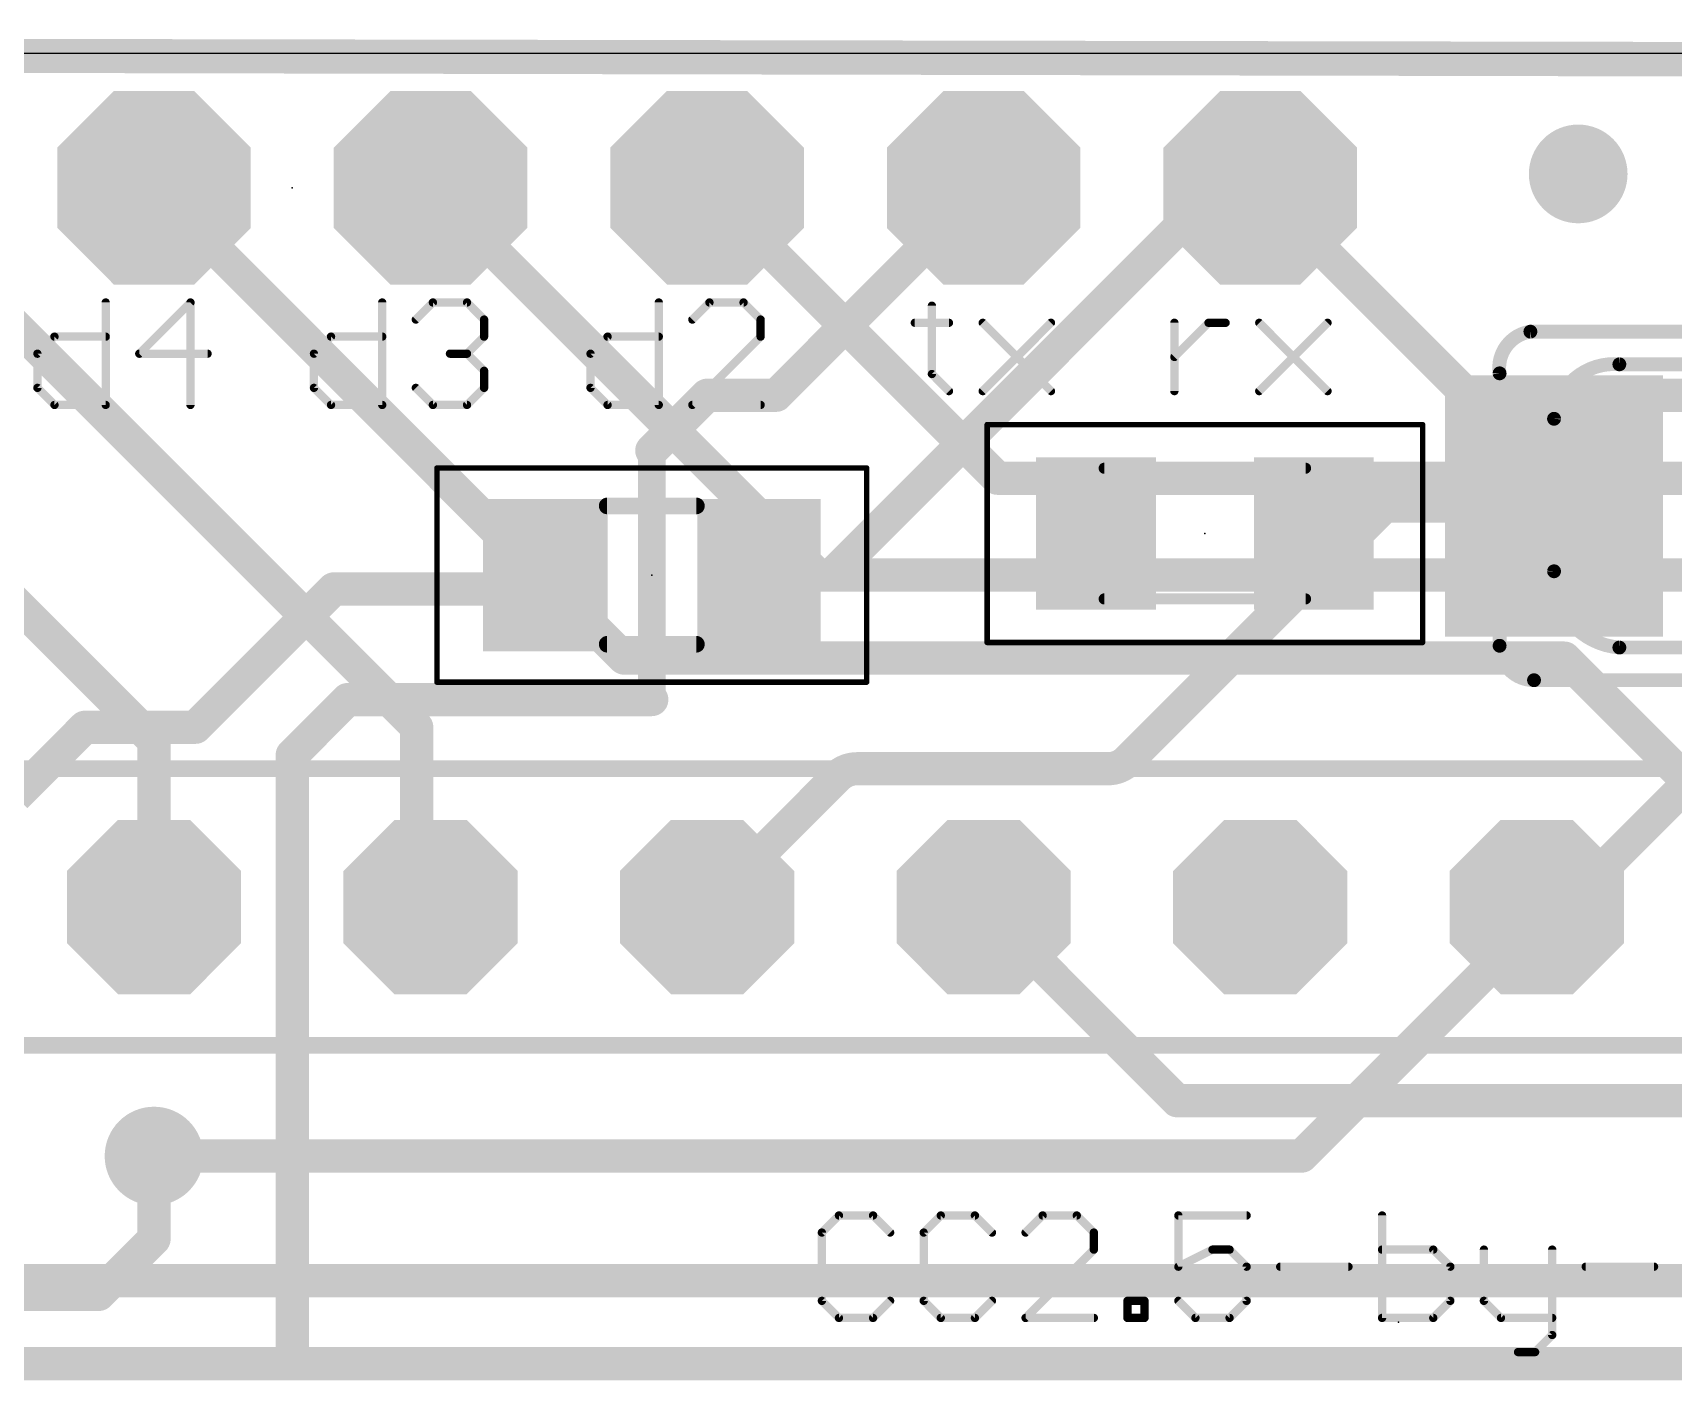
# Model space of a CAD drawing. Extents: x -0.4 to 69.7, y 0.1 to 20.6.
# Drawn here: x 30.64 to 45.7, y 8.23 to 20.6 of the extents above; entities that cross this region are included whole.
import ezdxf

# ---------------------------------------------------------------- set-up
doc = ezdxf.new("R2010")
doc.units = 0
for name, color, linetype in [('1', 12, 'CONTINUOUS'), ('16', 132, 'CONTINUOUS'), ('17', 110, 'CONTINUOUS'), ('18', 110, 'CONTINUOUS'), ('20', 53, 'CONTINUOUS'), ('21', 253, 'CONTINUOUS'), ('23', 53, 'CONTINUOUS'), ('39', 12, 'CONTINUOUS'), ('51', 253, 'CONTINUOUS')]:
    doc.layers.add(name, color=color, linetype=linetype)

# ---------------------------------------------------------------- blocks, each defined once
blk = doc.blocks.new('RECT')
blk.add_solid([(-0.5, -0.5), (0.5, -0.5), (-0.5, 0.5), (0.5, 0.5)])
blk = doc.blocks.new('OCTAGONP')
at = {"const_width": 0.5}
blk.add_lwpolyline([(-0.25, -0.1036), (-0.25, 0.1036), (-0.1036, 0.25), (0.1036, 0.25), (0.25, 0.1036), (0.25, -0.1036), (0.1036, -0.25), (-0.1036, -0.25), (-0.25, -0.1036), (-0.25, 0.1036)], dxfattribs=at)
blk = doc.blocks.new('ROUNDV')
at = {"const_width": 0.5}
blk.add_lwpolyline([(0, -0.25, 1), (0, 0.25, 1), (0, -0.25)], format="xyb", dxfattribs=at)

msp = doc.modelspace()

# ---------------------------------------------------------------- linework, layer by layer
at = {"layer": '1'}
for points, const_width in [([(60.833, 20.32), (0.127, 20.447)], 0.3048), ([(37.465, 17.272), (39.37, 19.177)], 0.3048), ([(37.973, 15.621), (41.529, 19.177)], 0.3048), ([(41.529, 19.177), (41.91, 19.177)], 0.3048), ([(36.322, 16.764), (36.83, 17.272)], 0.3048), ([(36.83, 17.272), (37.465, 17.272)], 0.3048), ([(36.322, 14.478), (36.322, 16.764)], 0.254), ([(42.545, 15.748), (43.053, 16.256)], 0.3048), ([(43.053, 16.256), (44.609, 16.256)], 0.3048), ([(42.418, 16.002), (42.402, 16.002)], 0.3048), ([(42.418, 15.875), (42.418, 16.002)], 0.3048), ([(35.306, 15.637), (35.306, 15.875)], 0.3048), ([(42.545, 15.748), (42.418, 15.875)], 0.3048), ([(40.6926, 13.9174), (42.5232, 15.748)], 0.3048), ([(42.5232, 15.748), (42.545, 15.748)], 0.3048), ([(35.322, 15.621), (35.306, 15.637)], 0.3048), ([(35.433, 15.51), (35.322, 15.621)], 0.3048), ([(37.322, 15.621), (37.973, 15.621)], 0.3048), ([(32.131, 14.224), (33.401, 15.494)], 0.3048), ([(33.401, 15.494), (35.433, 15.494)], 0.3048), ([(35.433, 15.494), (35.433, 15.51)], 0.3048), ([(33.02, 13.97), (33.528, 14.478)], 0.3048), ([(33.528, 14.478), (36.322, 14.478)], 0.3048), ([(44.704, 12.573), (46.736, 14.605)], 0.3048), ([(30.48, 13.589), (31.115, 14.224)], 0.3048), ([(31.115, 14.224), (32.131, 14.224)], 0.3048), ([(33.02, 8.382), (33.02, 13.97)], 0.3048), ([(36.83, 12.573), (38.0256, 13.7686)], 0.3048), ([(38.2052, 13.843), (40.513, 13.843)], 0.3048), ([(39.37, 12.573), (41.148, 10.795)], 0.3048), ([(44.45, 12.573), (44.704, 12.573)], 0.3048), ([(41.148, 10.795), (50.419, 10.795)], 0.3048), ([(31.75, 9.525), (31.75, 10.287)], 0.3048), ([(31.242, 9.017), (31.75, 9.525)], 0.3048), ([(27.813, 9.017), (31.242, 9.017)], 0.3048), ([(28.194, 8.382), (33.02, 8.382)], 0.3048), ([(33.02, 8.382), (54.61, 8.382)], 0.3048)]:
    msp.add_lwpolyline(points, dxfattribs=dict(at, const_width=const_width))
for points, const_width in [([(39.4239, 19.1231, 1), (39.3161, 19.2309)], 0.1524), ([(41.529, 19.2532, 1), (41.529, 19.1008)], 0.1524), ([(41.5829, 19.1231, 1), (41.4751, 19.2309)], 0.1524), ([(41.91, 19.1008, 1), (41.91, 19.2532)], 0.1524), ([(36.83, 17.3482, 1), (36.83, 17.1958)], 0.1524), ([(36.8839, 17.2181, 1), (36.7761, 17.3259)], 0.1524), ([(37.4111, 17.3259, 1), (37.5189, 17.2181)], 0.1524), ([(37.465, 17.1958, 1), (37.465, 17.3482)], 0.1524), ([(36.2681, 16.8179, 1), (36.3759, 16.7101)], 0.1524), ([(36.3855, 16.764, 1), (36.2585, 16.764)], 0.127), ([(43.053, 16.3322, 1), (43.053, 16.1798)], 0.1524), ([(43.1069, 16.2021, 1), (42.9991, 16.3099)], 0.1524), ([(44.609, 16.1798, 1), (44.609, 16.3322)], 0.1524), ([(42.402, 16.0782, 1), (42.402, 15.9258)], 0.1524), ([(42.4942, 16.002, 1), (42.3418, 16.002)], 0.1524), ([(42.418, 15.9258, 1), (42.418, 16.0782)], 0.1524), ([(35.3822, 15.875, 1), (35.2298, 15.875)], 0.1524), ([(42.4719, 15.9289, 1), (42.3641, 15.8211)], 0.1524), ([(42.5177, 15.8863, 0.1984), (42.545, 15.748)], 0.3048), ([(42.5924, 15.8714, 1), (42.443, 15.9012)], 0.1524), ([(42.3418, 15.875, 1), (42.4942, 15.875)], 0.1524), ([(42.5232, 15.8242, 1), (42.5232, 15.6718)], 0.1524), ([(42.4911, 15.8019, 1), (42.5989, 15.6941)], 0.1524), ([(42.5771, 15.6941, 1), (42.4693, 15.8019)], 0.1524), ([(42.4815, 15.7058, 1), (42.6085, 15.7902)], 0.1524), ([(42.4911, 15.6941, 1), (42.5989, 15.8019)], 0.1524), ([(42.545, 15.6718, 1), (42.545, 15.8242)], 0.1524), ([(35.3599, 15.6909, 1), (35.2521, 15.5831)], 0.1524), ([(35.2298, 15.637, 1), (35.3822, 15.637)], 0.1524), ([(35.3759, 15.6749, 1), (35.2681, 15.5671)], 0.1524), ([(35.2681, 15.5671, 1), (35.3759, 15.6749)], 0.1524), ([(37.322, 15.6972, 1), (37.322, 15.5448)], 0.1524), ([(37.9191, 15.6749, 1), (38.0269, 15.5671)], 0.1524), ([(37.973, 15.5448, 1), (37.973, 15.6972)], 0.1524), ([(33.401, 15.5702, 1), (33.401, 15.4178)], 0.1524), ([(33.4549, 15.4401, 1), (33.3471, 15.5479)], 0.1524), ([(35.5092, 15.51, 1), (35.3568, 15.51)], 0.1524), ([(35.3568, 15.494, 1), (35.5092, 15.494)], 0.1524), ([(35.3791, 15.4561, 1), (35.4869, 15.5639)], 0.1524), ([(35.433, 15.4178, 1), (35.433, 15.5702)], 0.1524), ([(33.528, 14.5542, 1), (33.528, 14.4018)], 0.1524), ([(33.5819, 14.4241, 1), (33.4741, 14.5319)], 0.1524), ([(36.322, 14.4018, 1), (36.322, 14.5542)], 0.1524), ([(36.2585, 14.478, 1), (36.3855, 14.478)], 0.127), ([(31.115, 14.3002, 1), (31.115, 14.1478)], 0.1524), ([(31.1689, 14.1701, 1), (31.0611, 14.2779)], 0.1524), ([(32.0771, 14.2779, 1), (32.1849, 14.1701)], 0.1524), ([(32.131, 14.1478, 1), (32.131, 14.3002)], 0.1524), ([(33.0962, 13.97, 1), (32.9438, 13.97)], 0.1524), ([(32.9661, 14.0239, 1), (33.0739, 13.9161)], 0.1524), ([(40.513, 13.843, 0.1989), (40.6926, 13.9174)], 0.3048), ([(40.6387, 13.9713, 1), (40.7465, 13.8635)], 0.1524), ([(40.7465, 13.8635, 1), (40.6387, 13.9713)], 0.1524), ([(38.2052, 13.843, 0.1989), (38.0256, 13.7686)], 0.3048), ([(37.9717, 13.8225, 1), (38.0795, 13.7147)], 0.1524), ([(38.0795, 13.7147, 1), (37.9717, 13.8225)], 0.1524), ([(38.2052, 13.9192, 1), (38.2052, 13.7668)], 0.1524), ([(38.2052, 13.7668, 1), (38.2052, 13.9192)], 0.1524), ([(40.513, 13.9192, 1), (40.513, 13.7668)], 0.1524), ([(40.513, 13.7668, 1), (40.513, 13.9192)], 0.1524), ([(36.7761, 12.6269, 1), (36.8839, 12.5191)], 0.1524), ([(39.4239, 12.6269, 1), (39.3161, 12.5191)], 0.1524), ([(44.45, 12.6492, 1), (44.45, 12.4968)], 0.1524), ([(44.6501, 12.6269, 1), (44.7579, 12.5191)], 0.1524), ([(44.704, 12.4968, 1), (44.704, 12.6492)], 0.1524), ([(41.148, 10.8712, 1), (41.148, 10.7188)], 0.1524), ([(41.0941, 10.7411, 1), (41.2019, 10.8489)], 0.1524), ([(31.8262, 10.287, 1), (31.6738, 10.287)], 0.1524), ([(31.8039, 9.4711, 1), (31.6961, 9.5789)], 0.1524), ([(31.6738, 9.525, 1), (31.8262, 9.525)], 0.1524), ([(31.1881, 9.0709, 1), (31.2959, 8.9631)], 0.1524), ([(31.242, 8.9408, 1), (31.242, 9.0932)], 0.1524), ([(33.02, 8.4582, 1), (33.02, 8.3058)], 0.1524), ([(32.9438, 8.382, 1), (33.0962, 8.382)], 0.1524), ([(33.02, 8.3058, 1), (33.02, 8.4582)], 0.1524)]:
    msp.add_lwpolyline(points, format="xyb", dxfattribs=dict(at, const_width=const_width))
at = {"layer": '16', "const_width": 0.3048}
for points in [[(0, 20.447), (69.596, 20.32)], [(31.75, 14.097), (26.67, 19.177)], [(34.163, 14.224), (29.21, 19.177)], [(31.75, 19.177), (36.068, 14.859)], [(34.29, 19.177), (37.846, 15.621)], [(36.83, 19.177), (39.497, 16.51)], [(41.91, 19.177), (43.815, 17.272)], [(43.815, 17.272), (50.292, 17.272)], [(39.497, 16.51), (48.641, 16.51)], [(37.846, 15.621), (46.101, 15.621)], [(36.068, 14.859), (44.704, 14.859)], [(44.704, 14.859), (46.99, 12.573)], [(34.163, 12.7), (34.163, 14.224)], [(31.75, 12.573), (31.75, 14.097)], [(34.29, 12.573), (34.163, 12.7)], [(44.45, 12.446), (44.45, 12.573)], [(42.291, 10.287), (44.45, 12.446)], [(31.75, 10.287), (42.291, 10.287)], [(27.051, 9.144), (56.261, 9.144)], [(26.162, 8.382), (56.896, 8.382)]]:
    msp.add_lwpolyline(points, dxfattribs=at)
at = {"layer": '16', "const_width": 0.1524}
for points in [[(31.8039, 19.2309, 1), (31.6961, 19.1231)], [(34.3439, 19.2309, 1), (34.2361, 19.1231)], [(36.8839, 19.2309, 1), (36.7761, 19.1231)], [(41.9639, 19.2309, 1), (41.8561, 19.1231)], [(43.815, 17.3482, 1), (43.815, 17.1958)], [(43.7611, 17.2181, 1), (43.8689, 17.3259)], [(39.497, 16.5862, 1), (39.497, 16.4338)], [(39.4431, 16.4561, 1), (39.5509, 16.5639)], [(37.846, 15.6972, 1), (37.846, 15.5448)], [(37.7921, 15.5671, 1), (37.8999, 15.6749)], [(36.068, 14.9352, 1), (36.068, 14.7828)], [(36.0141, 14.8051, 1), (36.1219, 14.9129)], [(44.7579, 14.9129, 1), (44.6501, 14.8051)], [(44.704, 14.7828, 1), (44.704, 14.9352)], [(34.2392, 14.224, 1), (34.0868, 14.224)], [(34.1091, 14.1701, 1), (34.2169, 14.2779)], [(31.8262, 14.097, 1), (31.6738, 14.097)], [(31.6961, 14.0431, 1), (31.8039, 14.1509)], [(34.2169, 12.7539, 1), (34.1091, 12.6461)], [(34.0868, 12.7, 1), (34.2392, 12.7)], [(34.2361, 12.5191, 1), (34.3439, 12.6269)], [(44.5262, 12.573, 1), (44.3738, 12.573)], [(31.6738, 12.573, 1), (31.8262, 12.573)], [(44.3738, 12.446, 1), (44.5262, 12.446)], [(44.5039, 12.3921, 1), (44.3961, 12.4999)], [(31.75, 10.3632, 1), (31.75, 10.2108)], [(42.2371, 10.3409, 1), (42.3449, 10.2331)], [(42.291, 10.2108, 1), (42.291, 10.3632)]]:
    msp.add_lwpolyline(points, format="xyb", dxfattribs=at)
at = {"layer": '20'}
msp.add_line((69.581, 20.409), (0.132, 20.409), dxfattribs=at)
at = {"layer": '21'}
for points, const_width in [([(31.3061, 18.1237), (31.3061, 17.1831)], 0.0762), ([(32.0849, 18.1237), (31.6146, 17.6534)], 0.0762), ([(32.0849, 17.1831), (32.0849, 18.1237)], 0.0762), ([(33.8461, 18.1237), (33.8461, 17.1831)], 0.0762), ([(34.1546, 17.9669), (34.3113, 18.1237)], 0.0762), ([(34.3113, 18.1237), (34.6249, 18.1237)], 0.0762), ([(34.6249, 18.1237), (34.7816, 17.9669)], 0.0762), ([(36.3861, 18.1237), (36.3861, 17.1831)], 0.0762), ([(36.8513, 18.1237), (36.6946, 17.9669)], 0.0762), ([(37.1649, 18.1237), (36.8513, 18.1237)], 0.0762), ([(37.3217, 17.9669), (37.1649, 18.1237)], 0.0762), ([(38.8947, 18.0939), (38.8947, 17.4669)], 0.0762), ([(34.7816, 17.9669), (34.7816, 17.8102)], 0.0762), ([(37.3217, 17.8102), (37.3217, 17.9669)], 0.0762), ([(38.7379, 17.9372), (39.0514, 17.9372)], 0.0762), ([(39.3616, 17.9372), (39.9886, 17.3101)], 0.0762), ([(39.3616, 17.3101), (39.9886, 17.9372)], 0.0762), ([(41.122, 17.3101), (41.122, 17.9372)], 0.0762), ([(41.122, 17.6236), (41.4355, 17.9372)], 0.0762), ([(41.4355, 17.9372), (41.5923, 17.9372)], 0.0762), ([(41.9016, 17.9372), (42.5286, 17.3101)], 0.0762), ([(41.9016, 17.3101), (42.5286, 17.9372)], 0.0762), ([(30.6791, 17.6534), (30.8358, 17.8102)], 0.0762), ([(30.8358, 17.8102), (31.3061, 17.8102)], 0.0762), ([(33.2191, 17.6534), (33.3758, 17.8102)], 0.0762), ([(33.3758, 17.8102), (33.8461, 17.8102)], 0.0762), ([(34.7816, 17.8102), (34.6249, 17.6534)], 0.0762), ([(35.7591, 17.6534), (35.9158, 17.8102)], 0.0762), ([(35.9158, 17.8102), (36.3861, 17.8102)], 0.0762), ([(36.6946, 17.1831), (37.3217, 17.8102)], 0.0762), ([(44.3918, 17.856), (48.8262, 17.856)], 0.127), ([(30.6791, 17.3399), (30.6791, 17.6534)], 0.0762), ([(31.6146, 17.6534), (32.2416, 17.6534)], 0.0762), ([(33.2191, 17.3399), (33.2191, 17.6534)], 0.0762), ([(34.6249, 17.6534), (34.4681, 17.6534)], 0.0762), ([(34.6249, 17.6534), (34.7816, 17.4966)], 0.0762), ([(35.7591, 17.3399), (35.7591, 17.6534)], 0.0762), ([(34.7816, 17.4966), (34.7816, 17.3399)], 0.0762), ([(38.8947, 17.4669), (39.0514, 17.3101)], 0.0762), ([(44.109, 14.9722), (44.109, 17.4732)], 0.127), ([(45.209, 17.556), (47.909, 17.556)], 0.127), ([(30.8358, 17.1831), (30.6791, 17.3399)], 0.0762), ([(33.3758, 17.1831), (33.2191, 17.3399)], 0.0762), ([(34.3113, 17.1831), (34.1546, 17.3399)], 0.0762), ([(34.7816, 17.3399), (34.6249, 17.1831)], 0.0762), ([(35.9158, 17.1831), (35.7591, 17.3399)], 0.0762), ([(31.3061, 17.1831), (30.8358, 17.1831)], 0.0762), ([(33.8461, 17.1831), (33.3758, 17.1831)], 0.0762), ([(34.6249, 17.1831), (34.3113, 17.1831)], 0.0762), ([(36.3861, 17.1831), (35.9158, 17.1831)], 0.0762), ([(37.3217, 17.1831), (36.6946, 17.1831)], 0.0762), ([(44.609, 15.656), (44.609, 17.056)], 0.127), ([(48.009, 14.956), (45.209, 14.956)], 0.127), ([(48.8854, 14.656), (44.4252, 14.656)], 0.127), ([(60.96, 13.843), (25.4, 13.843)], 0.1524), ([(60.96, 11.303), (25.4, 11.303)], 0.1524), ([(38.0409, 9.7417), (37.8841, 9.5849)], 0.0762), ([(38.3544, 9.7417), (38.0409, 9.7417)], 0.0762), ([(38.5112, 9.5849), (38.3544, 9.7417)], 0.0762), ([(38.9764, 9.7417), (38.8196, 9.5849)], 0.0762), ([(39.2899, 9.7417), (38.9764, 9.7417)], 0.0762), ([(39.4467, 9.5849), (39.2899, 9.7417)], 0.0762), ([(39.9119, 9.7417), (39.7551, 9.5849)], 0.0762), ([(40.2254, 9.7417), (39.9119, 9.7417)], 0.0762), ([(40.3822, 9.5849), (40.2254, 9.7417)], 0.0762), ([(41.7855, 9.7417), (41.1584, 9.7417)], 0.0762), ([(41.1584, 9.7417), (41.1584, 9.2714)], 0.0762), ([(43.0295, 9.7417), (43.0295, 8.8011)], 0.0762), ([(37.8841, 9.5849), (37.8841, 8.9579)], 0.0762), ([(38.8196, 9.5849), (38.8196, 8.9579)], 0.0762), ([(40.3822, 9.4282), (40.3822, 9.5849)], 0.0762), ([(39.7551, 8.8011), (40.3822, 9.4282)], 0.0762), ([(41.1584, 9.2714), (41.4719, 9.4282)], 0.0762), ([(41.4719, 9.4282), (41.6287, 9.4282)], 0.0762), ([(41.6287, 9.4282), (41.7855, 9.2714)], 0.0762), ([(43.4998, 9.4282), (43.0295, 9.4282)], 0.0762), ([(43.6565, 9.2714), (43.4998, 9.4282)], 0.0762), ([(43.965, 9.4282), (43.965, 8.9579)], 0.0762), ([(44.592, 9.4282), (44.592, 8.6443)], 0.0762), ([(41.7855, 9.2714), (41.7855, 8.9579)], 0.0762), ([(42.0939, 9.2714), (42.721, 9.2714)], 0.0762), ([(43.6565, 8.9579), (43.6565, 9.2714)], 0.0762), ([(44.9005, 9.2714), (45.5276, 9.2714)], 0.0762), ([(37.8841, 8.9579), (38.0409, 8.8011)], 0.0762), ([(38.3544, 8.8011), (38.5112, 8.9579)], 0.0762), ([(38.8196, 8.9579), (38.9764, 8.8011)], 0.0762), ([(39.2899, 8.8011), (39.4467, 8.9579)], 0.0762), ([(40.6907, 8.8011), (40.6907, 8.9579)], 0.0762), ([(40.6907, 8.9579), (40.8474, 8.9579)], 0.0762), ([(40.8474, 8.9579), (40.8474, 8.8011)], 0.0762), ([(41.3152, 8.8011), (41.1584, 8.9579)], 0.0762), ([(41.7855, 8.9579), (41.6287, 8.8011)], 0.0762), ([(43.4998, 8.8011), (43.6565, 8.9579)], 0.0762), ([(43.965, 8.9579), (44.1217, 8.8011)], 0.0762), ([(38.0409, 8.8011), (38.3544, 8.8011)], 0.0762), ([(38.9764, 8.8011), (39.2899, 8.8011)], 0.0762), ([(40.3822, 8.8011), (39.7551, 8.8011)], 0.0762), ([(40.8474, 8.8011), (40.6907, 8.8011)], 0.0762), ([(41.6287, 8.8011), (41.3152, 8.8011)], 0.0762), ([(43.0295, 8.8011), (43.4998, 8.8011)], 0.0762), ([(44.1217, 8.8011), (44.592, 8.8011)], 0.0762), ([(44.592, 8.6443), (44.4353, 8.4876)], 0.0762), ([(44.4353, 8.4876), (44.2785, 8.4876)], 0.0762)]:
    msp.add_lwpolyline(points, dxfattribs=dict(at, const_width=const_width))
for points, const_width in [([(31.3252, 18.1237, 1), (31.2871, 18.1237)], 0.0381), ([(32.1039, 18.1237, 1), (32.0658, 18.1237)], 0.0381), ([(32.0984, 18.1102, 1), (32.0714, 18.1372)], 0.0381), ([(33.8652, 18.1237, 1), (33.8271, 18.1237)], 0.0381), ([(34.3113, 18.1428, 1), (34.3113, 18.1047)], 0.0381), ([(34.3248, 18.1102, 1), (34.2979, 18.1372)], 0.0381), ([(34.6384, 18.1372, 1), (34.6114, 18.1102)], 0.0381), ([(34.6249, 18.1047, 1), (34.6249, 18.1428)], 0.0381), ([(36.4052, 18.1237, 1), (36.3671, 18.1237)], 0.0381), ([(36.8513, 18.1428, 1), (36.8513, 18.1047)], 0.0381), ([(36.8648, 18.1102, 1), (36.8379, 18.1372)], 0.0381), ([(37.1784, 18.1372, 1), (37.1514, 18.1102)], 0.0381), ([(37.1649, 18.1047, 1), (37.1649, 18.1428)], 0.0381), ([(38.9137, 18.0939, 1), (38.8756, 18.0939)], 0.0381), ([(34.1411, 17.9804, 1), (34.1681, 17.9535)], 0.0381), ([(34.8007, 17.9669, 1), (34.7626, 17.9669)], 0.0381), ([(34.7682, 17.9535, 1), (34.7951, 17.9804)], 0.0381), ([(36.6811, 17.9804, 1), (36.7081, 17.9535)], 0.0381), ([(37.3407, 17.9669, 1), (37.3026, 17.9669)], 0.0381), ([(37.3082, 17.9535, 1), (37.3351, 17.9804)], 0.0381), ([(38.7379, 17.9562, 1), (38.7379, 17.9181)], 0.0381), ([(39.0514, 17.9181, 1), (39.0514, 17.9562)], 0.0381), ([(39.3751, 17.9506, 1), (39.3481, 17.9237)], 0.0381), ([(40.0021, 17.9237, 1), (39.9752, 17.9506)], 0.0381), ([(41.141, 17.9372, 1), (41.1029, 17.9372)], 0.0381), ([(41.4355, 17.9562, 1), (41.4355, 17.9181)], 0.0381), ([(41.449, 17.9237, 1), (41.422, 17.9506)], 0.0381), ([(41.5923, 17.9181, 1), (41.5923, 17.9562)], 0.0381), ([(41.915, 17.9506, 1), (41.8881, 17.9237)], 0.0381), ([(42.5421, 17.9237, 1), (42.5152, 17.9506)], 0.0381), ([(30.8358, 17.8292, 1), (30.8358, 17.7911)], 0.0381), ([(30.8493, 17.7967, 1), (30.8224, 17.8236)], 0.0381), ([(31.3061, 17.7911, 1), (31.3061, 17.8292)], 0.0381), ([(33.3758, 17.8292, 1), (33.3758, 17.7911)], 0.0381), ([(33.3893, 17.7967, 1), (33.3624, 17.8236)], 0.0381), ([(33.8461, 17.7911, 1), (33.8461, 17.8292)], 0.0381), ([(34.7626, 17.8102, 1), (34.8007, 17.8102)], 0.0381), ([(34.7951, 17.7967, 1), (34.7682, 17.8236)], 0.0381), ([(35.9158, 17.8292, 1), (35.9158, 17.7911)], 0.0381), ([(35.9293, 17.7967, 1), (35.9024, 17.8236)], 0.0381), ([(36.3861, 17.7911, 1), (36.3861, 17.8292)], 0.0381), ([(37.3026, 17.8102, 1), (37.3407, 17.8102)], 0.0381), ([(37.3351, 17.7967, 1), (37.3082, 17.8236)], 0.0381), ([(44.3918, 17.856, 0.4142), (44.109, 17.4732)], 0.127), ([(44.3918, 17.8878, 1), (44.3918, 17.8243)], 0.0635), ([(44.3965, 17.8246, 1), (44.3871, 17.8874)], 0.0635), ([(30.6656, 17.6669, 1), (30.6925, 17.6399)], 0.0381), ([(30.6981, 17.6534, 1), (30.66, 17.6534)], 0.0381), ([(31.6146, 17.6725, 1), (31.6146, 17.6344)], 0.0381), ([(31.6011, 17.6669, 1), (31.6281, 17.6399)], 0.0381), ([(32.2416, 17.6344, 1), (32.2416, 17.6725)], 0.0381), ([(33.2056, 17.6669, 1), (33.2325, 17.6399)], 0.0381), ([(33.2381, 17.6534, 1), (33.2, 17.6534)], 0.0381), ([(34.4681, 17.6725, 1), (34.4681, 17.6344)], 0.0381), ([(34.6384, 17.6669, 1), (34.6114, 17.6399)], 0.0381), ([(34.6114, 17.6669, 1), (34.6384, 17.6399)], 0.0381), ([(34.6249, 17.6344, 1), (34.6249, 17.6725)], 0.0381), ([(35.7456, 17.6669, 1), (35.7725, 17.6399)], 0.0381), ([(35.7781, 17.6534, 1), (35.74, 17.6534)], 0.0381), ([(41.1085, 17.6371, 1), (41.1355, 17.6102)], 0.0381), ([(34.8007, 17.4966, 1), (34.7626, 17.4966)], 0.0381), ([(34.7682, 17.4832, 1), (34.7951, 17.5101)], 0.0381), ([(38.8756, 17.4669, 1), (38.9137, 17.4669)], 0.0381), ([(38.9081, 17.4803, 1), (38.8812, 17.4534)], 0.0381), ([(44.1408, 17.4732, 1), (44.0772, 17.4732)], 0.0635), ([(44.0776, 17.4685, 1), (44.1404, 17.4779)], 0.0635), ([(45.209, 17.556, 0.4142), (44.609, 17.056)], 0.127), ([(45.209, 17.5877, 1), (45.209, 17.5243)], 0.0635), ([(45.2061, 17.5244, 1), (45.2119, 17.5876)], 0.0635), ([(30.6925, 17.3533, 1), (30.6656, 17.3264)], 0.0381), ([(30.66, 17.3399, 1), (30.6981, 17.3399)], 0.0381), ([(33.2325, 17.3533, 1), (33.2056, 17.3264)], 0.0381), ([(33.2, 17.3399, 1), (33.2381, 17.3399)], 0.0381), ([(34.1681, 17.3533, 1), (34.1411, 17.3264)], 0.0381), ([(34.7626, 17.3399, 1), (34.8007, 17.3399)], 0.0381), ([(34.7951, 17.3264, 1), (34.7682, 17.3533)], 0.0381), ([(35.7725, 17.3533, 1), (35.7456, 17.3264)], 0.0381), ([(35.74, 17.3399, 1), (35.7781, 17.3399)], 0.0381), ([(39.038, 17.2966, 1), (39.0649, 17.3236)], 0.0381), ([(39.3481, 17.3236, 1), (39.3751, 17.2966)], 0.0381), ([(39.9752, 17.2966, 1), (40.0021, 17.3236)], 0.0381), ([(41.1029, 17.3101, 1), (41.141, 17.3101)], 0.0381), ([(41.8881, 17.3236, 1), (41.915, 17.2966)], 0.0381), ([(42.5152, 17.2966, 1), (42.5421, 17.3236)], 0.0381), ([(30.8358, 17.2021, 1), (30.8358, 17.164)], 0.0381), ([(30.8224, 17.1696, 1), (30.8493, 17.1966)], 0.0381), ([(31.2871, 17.1831, 1), (31.3252, 17.1831)], 0.0381), ([(31.3061, 17.164, 1), (31.3061, 17.2021)], 0.0381), ([(32.0658, 17.1831, 1), (32.1039, 17.1831)], 0.0381), ([(33.3758, 17.2021, 1), (33.3758, 17.164)], 0.0381), ([(33.3624, 17.1696, 1), (33.3893, 17.1966)], 0.0381), ([(33.8271, 17.1831, 1), (33.8652, 17.1831)], 0.0381), ([(33.8461, 17.164, 1), (33.8461, 17.2021)], 0.0381), ([(34.3113, 17.2021, 1), (34.3113, 17.164)], 0.0381), ([(34.2979, 17.1696, 1), (34.3248, 17.1966)], 0.0381), ([(34.6114, 17.1966, 1), (34.6384, 17.1696)], 0.0381), ([(34.6249, 17.164, 1), (34.6249, 17.2021)], 0.0381), ([(35.9158, 17.2021, 1), (35.9158, 17.164)], 0.0381), ([(35.9024, 17.1696, 1), (35.9293, 17.1966)], 0.0381), ([(36.3671, 17.1831, 1), (36.4052, 17.1831)], 0.0381), ([(36.3861, 17.164, 1), (36.3861, 17.2021)], 0.0381), ([(36.6946, 17.2021, 1), (36.6946, 17.164)], 0.0381), ([(36.6811, 17.1966, 1), (36.7081, 17.1696)], 0.0381), ([(37.3217, 17.164, 1), (37.3217, 17.2021)], 0.0381), ([(44.6408, 17.056, 1), (44.5772, 17.056)], 0.0635), ([(44.5774, 17.0589, 1), (44.6406, 17.0531)], 0.0635), ([(44.609, 15.656, 0.414), (45.209, 14.956)], 0.127), ([(44.5772, 15.656, 1), (44.6408, 15.656)], 0.0635), ([(44.6407, 15.6536, 1), (44.5773, 15.6584)], 0.0635), ([(44.1408, 14.9722, 1), (44.0772, 14.9722)], 0.0635), ([(44.0772, 14.9722, 1), (44.1408, 14.9722)], 0.0635), ([(44.109, 14.9722, 0.4142), (44.4252, 14.656)], 0.127), ([(45.209, 14.9878, 1), (45.209, 14.9243)], 0.0635), ([(45.2066, 14.9243, 1), (45.2114, 14.9877)], 0.0635), ([(44.4252, 14.6878, 1), (44.4252, 14.6242)], 0.0635), ([(44.4252, 14.6242, 1), (44.4252, 14.6878)], 0.0635), ([(38.0409, 9.7608, 1), (38.0409, 9.7227)], 0.0381), ([(38.0543, 9.7282, 1), (38.0274, 9.7552)], 0.0381), ([(38.3679, 9.7552, 1), (38.3409, 9.7282)], 0.0381), ([(38.3544, 9.7227, 1), (38.3544, 9.7608)], 0.0381), ([(38.9764, 9.7608, 1), (38.9764, 9.7227)], 0.0381), ([(38.9899, 9.7282, 1), (38.9629, 9.7552)], 0.0381), ([(39.3034, 9.7552, 1), (39.2764, 9.7282)], 0.0381), ([(39.2899, 9.7227, 1), (39.2899, 9.7608)], 0.0381), ([(39.9119, 9.7608, 1), (39.9119, 9.7227)], 0.0381), ([(39.9254, 9.7282, 1), (39.8984, 9.7552)], 0.0381), ([(40.2389, 9.7552, 1), (40.212, 9.7282)], 0.0381), ([(40.2254, 9.7227, 1), (40.2254, 9.7608)], 0.0381), ([(41.1584, 9.7608, 1), (41.1584, 9.7227)], 0.0381), ([(41.1775, 9.7417, 1), (41.1394, 9.7417)], 0.0381), ([(41.7855, 9.7227, 1), (41.7855, 9.7608)], 0.0381), ([(43.0485, 9.7417, 1), (43.0104, 9.7417)], 0.0381), ([(37.9032, 9.5849, 1), (37.8651, 9.5849)], 0.0381), ([(37.8706, 9.5984, 1), (37.8976, 9.5715)], 0.0381), ([(38.4977, 9.5715, 1), (38.5246, 9.5984)], 0.0381), ([(38.8061, 9.5984, 1), (38.8331, 9.5715)], 0.0381), ([(38.8387, 9.5849, 1), (38.8006, 9.5849)], 0.0381), ([(39.4332, 9.5715, 1), (39.4602, 9.5984)], 0.0381), ([(39.7417, 9.5984, 1), (39.7686, 9.5715)], 0.0381), ([(40.4013, 9.5849, 1), (40.3632, 9.5849)], 0.0381), ([(40.3687, 9.5715, 1), (40.3957, 9.5984)], 0.0381), ([(40.3632, 9.4282, 1), (40.4013, 9.4282)], 0.0381), ([(40.3957, 9.4147, 1), (40.3687, 9.4416)], 0.0381), ([(41.4719, 9.4472, 1), (41.4719, 9.4091)], 0.0381), ([(41.4805, 9.4111, 1), (41.4634, 9.4452)], 0.0381), ([(41.6422, 9.4416, 1), (41.6152, 9.4147)], 0.0381), ([(41.6287, 9.4091, 1), (41.6287, 9.4472)], 0.0381), ([(43.0295, 9.4472, 1), (43.0295, 9.4091)], 0.0381), ([(43.5132, 9.4416, 1), (43.4863, 9.4147)], 0.0381), ([(43.4998, 9.4091, 1), (43.4998, 9.4472)], 0.0381), ([(43.984, 9.4282, 1), (43.9459, 9.4282)], 0.0381), ([(44.6111, 9.4282, 1), (44.573, 9.4282)], 0.0381), ([(41.1499, 9.2884, 1), (41.1669, 9.2544)], 0.0381), ([(41.1394, 9.2714, 1), (41.1775, 9.2714)], 0.0381), ([(41.8045, 9.2714, 1), (41.7664, 9.2714)], 0.0381), ([(41.772, 9.2579, 1), (41.799, 9.2849)], 0.0381), ([(42.0939, 9.2904, 1), (42.0939, 9.2523)], 0.0381), ([(42.721, 9.2523, 1), (42.721, 9.2904)], 0.0381), ([(43.6756, 9.2714, 1), (43.6375, 9.2714)], 0.0381), ([(43.6431, 9.2579, 1), (43.67, 9.2849)], 0.0381), ([(44.9005, 9.2904, 1), (44.9005, 9.2523)], 0.0381), ([(45.5276, 9.2523, 1), (45.5276, 9.2904)], 0.0381), ([(37.8976, 8.9713, 1), (37.8706, 8.9444)], 0.0381), ([(37.8651, 8.9579, 1), (37.9032, 8.9579)], 0.0381), ([(38.5246, 8.9444, 1), (38.4977, 8.9713)], 0.0381), ([(38.8331, 8.9713, 1), (38.8061, 8.9444)], 0.0381), ([(38.8006, 8.9579, 1), (38.8387, 8.9579)], 0.0381), ([(39.4602, 8.9444, 1), (39.4332, 8.9713)], 0.0381), ([(40.7097, 8.9579, 1), (40.6716, 8.9579)], 0.0381), ([(40.6907, 8.9769, 1), (40.6907, 8.9388)], 0.0381), ([(40.8665, 8.9579, 1), (40.8284, 8.9579)], 0.0381), ([(40.8474, 8.9388, 1), (40.8474, 8.9769)], 0.0381), ([(41.1719, 8.9713, 1), (41.1449, 8.9444)], 0.0381), ([(41.7664, 8.9579, 1), (41.8045, 8.9579)], 0.0381), ([(41.799, 8.9444, 1), (41.772, 8.9713)], 0.0381), ([(43.6375, 8.9579, 1), (43.6756, 8.9579)], 0.0381), ([(43.67, 8.9444, 1), (43.6431, 8.9713)], 0.0381), ([(43.9784, 8.9713, 1), (43.9515, 8.9444)], 0.0381), ([(43.9459, 8.9579, 1), (43.984, 8.9579)], 0.0381), ([(38.0409, 8.8201, 1), (38.0409, 8.782)], 0.0381), ([(38.0274, 8.7876, 1), (38.0543, 8.8146)], 0.0381), ([(38.3409, 8.8146, 1), (38.3679, 8.7876)], 0.0381), ([(38.3544, 8.782, 1), (38.3544, 8.8201)], 0.0381), ([(38.9764, 8.8201, 1), (38.9764, 8.782)], 0.0381), ([(38.9629, 8.7876, 1), (38.9899, 8.8146)], 0.0381), ([(39.2764, 8.8146, 1), (39.3034, 8.7876)], 0.0381), ([(39.2899, 8.782, 1), (39.2899, 8.8201)], 0.0381), ([(39.7551, 8.8201, 1), (39.7551, 8.782)], 0.0381), ([(39.7417, 8.8146, 1), (39.7686, 8.7876)], 0.0381), ([(40.3822, 8.782, 1), (40.3822, 8.8201)], 0.0381), ([(40.6716, 8.8011, 1), (40.7097, 8.8011)], 0.0381), ([(40.6907, 8.8201, 1), (40.6907, 8.782)], 0.0381), ([(40.8284, 8.8011, 1), (40.8665, 8.8011)], 0.0381), ([(40.8474, 8.782, 1), (40.8474, 8.8201)], 0.0381), ([(41.3152, 8.8201, 1), (41.3152, 8.782)], 0.0381), ([(41.3017, 8.7876, 1), (41.3287, 8.8146)], 0.0381), ([(41.6152, 8.8146, 1), (41.6422, 8.7876)], 0.0381), ([(41.6287, 8.782, 1), (41.6287, 8.8201)], 0.0381), ([(43.0104, 8.8011, 1), (43.0485, 8.8011)], 0.0381), ([(43.0295, 8.8201, 1), (43.0295, 8.782)], 0.0381), ([(43.4863, 8.8146, 1), (43.5132, 8.7876)], 0.0381), ([(43.4998, 8.782, 1), (43.4998, 8.8201)], 0.0381), ([(44.1217, 8.8201, 1), (44.1217, 8.782)], 0.0381), ([(44.1083, 8.7876, 1), (44.1352, 8.8146)], 0.0381), ([(44.592, 8.782, 1), (44.592, 8.8201)], 0.0381), ([(44.573, 8.6443, 1), (44.6111, 8.6443)], 0.0381), ([(44.6055, 8.6309, 1), (44.5786, 8.6578)], 0.0381), ([(44.2785, 8.5066, 1), (44.2785, 8.4685)], 0.0381), ([(44.4218, 8.501, 1), (44.4487, 8.4741)], 0.0381), ([(44.4353, 8.4685, 1), (44.4353, 8.5066)], 0.0381)]:
    msp.add_lwpolyline(points, format="xyb", dxfattribs=dict(at, const_width=const_width))
at = {"layer": '23'}
for p in [(33.02, 19.177), (41.402, 16.002), (36.322, 15.621), (43.18, 8.763)]:
    msp.add_point(p, dxfattribs=at)
at = {"layer": '39'}
for points, const_width in [([(39.402, 17.002), (43.402, 17.002)], 0.05), ([(39.402, 15.002), (39.402, 17.002)], 0.05), ([(43.402, 17.002), (43.402, 15.002)], 0.05), ([(34.349, 14.638), (34.349, 16.604)], 0.0508), ([(34.349, 16.604), (38.295, 16.604)], 0.0508), ([(38.295, 16.604), (38.295, 14.638)], 0.0508), ([(43.402, 15.002), (39.402, 15.002)], 0.05), ([(38.295, 14.638), (34.349, 14.638)], 0.0508)]:
    msp.add_lwpolyline(points, dxfattribs=dict(at, const_width=const_width))
for points, const_width in [([(39.402, 17.0145, 1), (39.402, 16.9895)], 0.025), ([(39.4145, 17.002, 1), (39.3895, 17.002)], 0.025), ([(43.4145, 17.002, 1), (43.3895, 17.002)], 0.025), ([(43.402, 16.9895, 1), (43.402, 17.0145)], 0.025), ([(34.3617, 16.604, 1), (34.3363, 16.604)], 0.0254), ([(34.349, 16.6167, 1), (34.349, 16.5913)], 0.0254), ([(38.3077, 16.604, 1), (38.2823, 16.604)], 0.0254), ([(38.295, 16.5913, 1), (38.295, 16.6167)], 0.0254), ([(39.402, 15.0145, 1), (39.402, 14.9895)], 0.025), ([(39.3895, 15.002, 1), (39.4145, 15.002)], 0.025), ([(43.3895, 15.002, 1), (43.4145, 15.002)], 0.025), ([(43.402, 14.9895, 1), (43.402, 15.0145)], 0.025), ([(34.349, 14.6507, 1), (34.349, 14.6253)], 0.0254), ([(34.3363, 14.638, 1), (34.3617, 14.638)], 0.0254), ([(38.2823, 14.638, 1), (38.3077, 14.638)], 0.0254), ([(38.295, 14.6253, 1), (38.295, 14.6507)], 0.0254)]:
    msp.add_lwpolyline(points, format="xyb", dxfattribs=dict(at, const_width=const_width))
at = {"layer": '51'}
for points, const_width in [([(40.477, 16.602), (42.327, 16.602)], 0.1016), ([(36.732, 16.256), (35.912, 16.256)], 0.1524), ([(42.327, 15.402), (40.477, 15.402)], 0.1016), ([(36.732, 14.986), (35.912, 14.986)], 0.1524)]:
    msp.add_lwpolyline(points, dxfattribs=dict(at, const_width=const_width))
for points, const_width in [([(40.477, 16.6274, 1), (40.477, 16.5766)], 0.0508), ([(42.327, 16.5766, 1), (42.327, 16.6274)], 0.0508), ([(35.912, 16.2941, 1), (35.912, 16.2179)], 0.0762), ([(36.732, 16.2179, 1), (36.732, 16.2941)], 0.0762), ([(40.477, 15.4274, 1), (40.477, 15.3766)], 0.0508), ([(42.327, 15.3766, 1), (42.327, 15.4274)], 0.0508), ([(35.912, 15.0241, 1), (35.912, 14.9479)], 0.0762), ([(36.732, 14.9479, 1), (36.732, 15.0241)], 0.0762)]:
    msp.add_lwpolyline(points, format="xyb", dxfattribs=dict(at, const_width=const_width))

# ---------------------------------------------------------------- block references
at = {"layer": '1', "rotation": 180}
for p, xscale, yscale in [((44.609, 16.256), 2, 2.4), ((35.322, 15.621), 1.1, 1.4), ((37.322, 15.621), 1.1, 1.4)]:
    msp.add_blockref('RECT', p, dxfattribs=dict(at, xscale=xscale, yscale=yscale))
at = {"layer": '1', "xscale": 1.1, "yscale": 1.4}
for p in [(40.402, 16.002), (42.402, 16.002)]:
    msp.add_blockref('RECT', p, dxfattribs=at)
at = {"layer": '17'}
for p, xscale, yscale, rotation in [((31.75, 19.177), 1.778, 1.778, 270), ((31.75, 19.177), 1.778, 1.778, 270), ((34.29, 19.177), 1.778, 1.778, 270), ((34.29, 19.177), 1.778, 1.778, 270), ((36.83, 19.177), 1.778, 1.778, 270), ((36.83, 19.177), 1.778, 1.778, 270), ((39.37, 19.177), 1.778, 1.778, 270), ((39.37, 19.177), 1.778, 1.778, 270), ((41.91, 19.177), 1.778, 1.778, 270), ((41.91, 19.177), 1.778, 1.778, 270), ((31.75, 12.573), 1.6002, 1.6002, 180), ((31.75, 12.573), 1.6002, 1.6002, 180), ((34.29, 12.573), 1.6002, 1.6002, 180), ((34.29, 12.573), 1.6002, 1.6002, 180), ((36.83, 12.573), 1.6002, 1.6002, 180), ((36.83, 12.573), 1.6002, 1.6002, 180), ((39.37, 12.573), 1.6002, 1.6002, 180), ((39.37, 12.573), 1.6002, 1.6002, 180), ((41.91, 12.573), 1.6002, 1.6002, 180), ((41.91, 12.573), 1.6002, 1.6002, 180), ((44.45, 12.573), 1.6002, 1.6002, 180), ((44.45, 12.573), 1.6002, 1.6002, 180)]:
    msp.add_blockref('OCTAGONP', p, dxfattribs=dict(at, xscale=xscale, yscale=yscale, rotation=rotation))
at = {"layer": '18', "xscale": 0.9064, "yscale": 0.9064}
for p in [(44.831, 19.304), (44.831, 19.304), (31.75, 10.287), (31.75, 10.287)]:
    msp.add_blockref('ROUNDV', p, dxfattribs=at)
at = {"layer": '21', "xscale": 0.65, "yscale": 1.4, "rotation": 180}
for p in [(35.5906, 15.6195), (37.0638, 15.6195)]:
    msp.add_blockref('RECT', p, dxfattribs=at)
at = {"layer": '51', "xscale": 0.508, "yscale": 0.508, "rotation": 180}
for p in [(31.75, 19.177), (34.29, 19.177), (36.83, 19.177), (39.37, 19.177), (41.91, 19.177)]:
    msp.add_blockref('RECT', p, dxfattribs=at)
at = {"layer": '51', "xscale": 0.5, "yscale": 1.3}
for p in [(40.652, 16.002), (42.152, 16.002)]:
    msp.add_blockref('RECT', p, dxfattribs=at)

doc.saveas('drawing.dxf')
